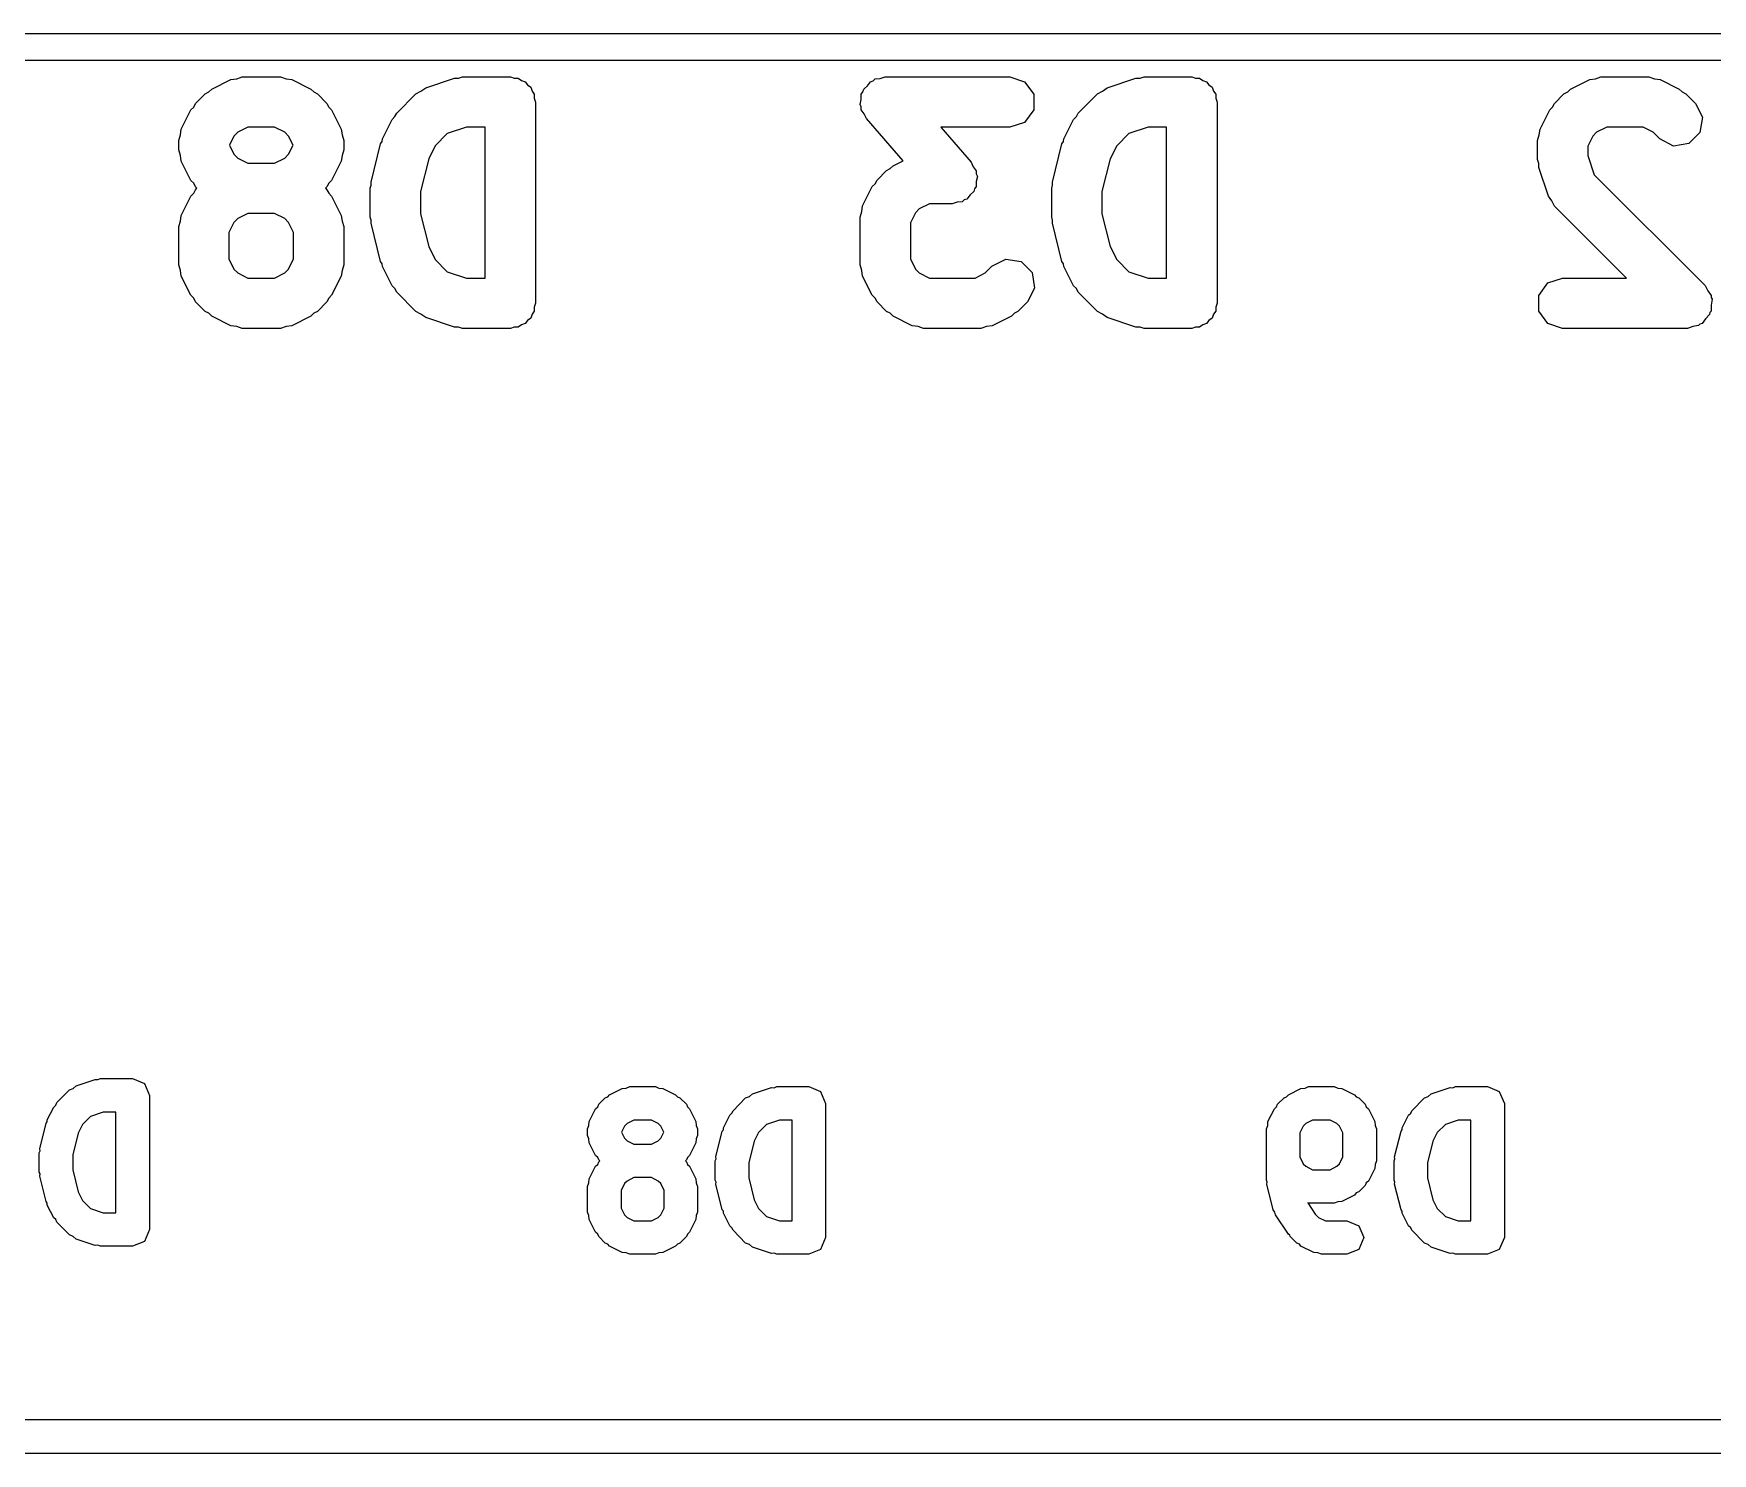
# Model space of a CAD drawing. Extents: x 111.8 to 137.4, y -130 to -95.3.
# Drawn here: x 117.83 to 124.09, y -100.64 to -95.35 of the extents above; entities that cross this region are included whole.
import ezdxf

# ---------------------------------------------------------------- set-up
doc = ezdxf.new("R2010")
doc.units = 0
doc.layers.add('BLACK', color=7, linetype='CONTINUOUS')

msp = doc.modelspace()

# ---------------------------------------------------------------- linework, layer by layer
at = {"layer": 'BLACK', "linetype": 'CONTINUOUS'}
for p, q in [((111.839, -95.346), (136.381, -95.346)), ((136.331, -95.446), (111.889, -95.446)), ((118.494, -95.5531), (118.565, -95.5174)), ((118.565, -95.5174), (118.587, -95.5142)), ((118.587, -95.5142), (118.607, -95.5075)), ((118.607, -95.5075), (118.75, -95.5075)), ((118.75, -95.5075), (118.771, -95.5142)), ((118.771, -95.5142), (118.792, -95.5174)), ((118.792, -95.5174), (118.863, -95.5531)), ((119.274, -95.5609), (119.292, -95.5481)), ((119.292, -95.5481), (119.399, -95.5123)), ((119.399, -95.5123), (119.414, -95.5122)), ((119.414, -95.5122), (119.429, -95.5075)), ((119.429, -95.5075), (119.607, -95.5075)), ((119.607, -95.5075), (119.621, -95.5121)), ((119.621, -95.5121), (119.636, -95.5121)), ((119.636, -95.5121), (119.648, -95.5209)), ((119.648, -95.5209), (119.662, -95.5254)), ((119.662, -95.5254), (119.671, -95.5375)), ((119.671, -95.5375), (119.683, -95.5462)), ((119.683, -95.5462), (119.688, -95.5603)), ((120.924, -95.5533), (120.938, -95.5408)), ((120.938, -95.5408), (120.949, -95.5254)), ((120.949, -95.5254), (120.959, -95.5221)), ((120.959, -95.5221), (120.967, -95.5151)), ((120.967, -95.5151), (120.986, -95.5134)), ((120.986, -95.5134), (121.004, -95.5075)), ((121.004, -95.5075), (121.469, -95.5075)), ((121.469, -95.5075), (121.524, -95.5254)), ((121.524, -95.5254), (121.558, -95.5723)), ((121.814, -95.5609), (121.832, -95.5481)), ((121.832, -95.5481), (121.939, -95.5123)), ((121.939, -95.5123), (121.954, -95.5122)), ((121.954, -95.5122), (121.969, -95.5075)), ((121.969, -95.5075), (122.147, -95.5075)), ((122.147, -95.5075), (122.161, -95.5121)), ((122.161, -95.5121), (122.176, -95.5121)), ((122.176, -95.5121), (122.188, -95.5209)), ((122.188, -95.5209), (122.202, -95.5254)), ((122.202, -95.5254), (122.211, -95.5375)), ((122.211, -95.5375), (122.223, -95.5462)), ((122.223, -95.5462), (122.228, -95.5603)), ((123.559, -95.5531), (123.63, -95.5174)), ((123.63, -95.5174), (123.652, -95.5142)), ((123.652, -95.5142), (123.672, -95.5075)), ((123.672, -95.5075), (123.851, -95.5075)), ((123.851, -95.5075), (123.871, -95.5142)), ((123.871, -95.5142), (123.893, -95.5174)), ((123.893, -95.5174), (123.964, -95.5531)), ((118.427, -95.62), (118.434, -95.6064)), ((118.434, -95.6064), (118.469, -95.5707)), ((118.469, -95.5707), (118.483, -95.5638)), ((118.483, -95.5638), (118.494, -95.5531)), ((118.863, -95.5531), (118.874, -95.5638)), ((118.874, -95.5638), (118.888, -95.5707)), ((118.888, -95.5707), (118.923, -95.6064)), ((118.923, -95.6064), (118.93, -95.62)), ((119.184, -95.6421), (119.255, -95.5707)), ((119.255, -95.5707), (119.274, -95.5609)), ((119.688, -95.5603), (119.696, -95.5723)), ((119.696, -95.5723), (119.696, -95.5872)), ((119.696, -95.5872), (119.701, -95.6013)), ((119.701, -95.6013), (119.701, -96.3513)), ((120.911, -95.6098), (120.915, -95.5913)), ((120.915, -95.6196), (120.911, -95.6098)), ((120.915, -95.5723), (120.921, -95.5637)), ((120.915, -95.5913), (120.915, -95.5723)), ((120.921, -95.5637), (120.924, -95.5533)), ((121.558, -95.5723), (121.558, -95.6303)), ((121.724, -95.6421), (121.795, -95.5707)), ((121.795, -95.5707), (121.814, -95.5609)), ((122.228, -95.5603), (122.236, -95.5723)), ((122.236, -95.5723), (122.236, -95.5872)), ((122.236, -95.5872), (122.241, -95.6013)), ((122.241, -95.6013), (122.241, -96.3513)), ((123.492, -95.62), (123.499, -95.6064)), ((123.499, -95.6064), (123.534, -95.5707)), ((123.534, -95.5707), (123.548, -95.5638)), ((123.548, -95.5638), (123.559, -95.5531)), ((123.964, -95.5531), (123.975, -95.5638)), ((123.975, -95.5638), (123.988, -95.5707)), ((123.988, -95.5707), (124.024, -95.6064)), ((124.024, -95.6064), (124.05, -95.658)), ((118.38, -95.7022), (118.416, -95.6308)), ((118.416, -95.6308), (118.427, -95.62)), ((118.93, -95.62), (118.941, -95.6308)), ((118.941, -95.6308), (118.977, -95.7022)), ((119.13, -95.7379), (119.166, -95.6665)), ((119.166, -95.6665), (119.177, -95.6557)), ((119.177, -95.6557), (119.184, -95.6421)), ((120.915, -95.6303), (120.915, -95.6196)), ((120.926, -95.6456), (120.915, -95.6303)), ((120.934, -95.663), (120.926, -95.6456)), ((121.071, -95.8201), (120.934, -95.663)), ((121.524, -95.6771), (121.469, -95.695)), ((121.558, -95.6303), (121.524, -95.6771)), ((121.67, -95.7379), (121.706, -95.6665)), ((121.706, -95.6665), (121.717, -95.6557)), ((121.717, -95.6557), (121.724, -95.6421)), ((123.445, -95.7022), (123.481, -95.6308)), ((123.481, -95.6308), (123.492, -95.62)), ((124.05, -95.658), (124.041, -95.7153)), ((118.371, -95.7441), (118.377, -95.7236)), ((118.377, -95.7236), (118.38, -95.7022)), ((118.577, -95.7282), (118.56, -95.762)), ((118.591, -95.714), (118.577, -95.7282)), ((118.629, -95.695), (118.591, -95.714)), ((118.728, -95.695), (118.629, -95.695)), ((118.766, -95.714), (118.728, -95.695)), ((118.78, -95.7282), (118.766, -95.714)), ((118.797, -95.762), (118.78, -95.7282)), ((118.977, -95.7022), (118.98, -95.7236)), ((118.98, -95.7236), (118.987, -95.7441)), ((119.129, -95.7483), (119.13, -95.7379)), ((119.372, -95.7189), (119.327, -95.764)), ((119.444, -95.695), (119.372, -95.7189)), ((119.513, -95.695), (119.444, -95.695)), ((119.513, -96.2575), (119.513, -95.695)), ((121.469, -95.695), (121.211, -95.695)), ((121.211, -95.695), (121.325, -95.8253)), ((121.669, -95.7483), (121.67, -95.7379)), ((121.912, -95.7189), (121.867, -95.764)), ((121.984, -95.695), (121.912, -95.7189)), ((122.053, -95.695), (121.984, -95.695)), ((122.053, -96.2575), (122.053, -95.695)), ((123.436, -95.7441), (123.442, -95.7236)), ((123.442, -95.7236), (123.445, -95.7022)), ((123.642, -95.7282), (123.623, -95.7663)), ((123.656, -95.714), (123.642, -95.7282)), ((123.694, -95.695), (123.656, -95.714)), ((123.829, -95.695), (123.694, -95.695)), ((123.867, -95.714), (123.829, -95.695)), ((123.892, -95.739), (123.867, -95.714)), ((123.943, -95.7653), (123.892, -95.739)), ((124.041, -95.7153), (124, -95.7562)), ((118.371, -95.7799), (118.371, -95.7441)), ((118.377, -95.8004), (118.371, -95.7799)), ((118.38, -95.8218), (118.377, -95.8004)), ((118.56, -95.762), (118.577, -95.7958)), ((118.577, -95.7958), (118.591, -95.81)), ((118.766, -95.81), (118.78, -95.7958)), ((118.78, -95.7958), (118.797, -95.762)), ((118.98, -95.8004), (118.977, -95.8218)), ((118.987, -95.7799), (118.98, -95.8004)), ((118.987, -95.7441), (118.987, -95.7799)), ((119.088, -95.9), (119.123, -95.7571)), ((119.123, -95.7571), (119.129, -95.7483)), ((119.327, -95.764), (119.303, -95.8126)), ((121.628, -95.9), (121.663, -95.7571)), ((121.663, -95.7571), (121.669, -95.7483)), ((121.867, -95.764), (121.843, -95.8126)), ((123.436, -95.8156), (123.436, -95.7441)), ((123.623, -95.7663), (123.623, -95.8004)), ((123.623, -95.8004), (123.647, -95.8721)), ((124, -95.7562), (123.943, -95.7653)), ((118.416, -95.8932), (118.38, -95.8218)), ((118.591, -95.81), (118.629, -95.829)), ((118.629, -95.829), (118.728, -95.829)), ((118.728, -95.829), (118.766, -95.81)), ((118.977, -95.8218), (118.941, -95.8932)), ((119.303, -95.8126), (119.272, -95.9343)), ((120.974, -95.8921), (121.009, -95.8564)), ((121.009, -95.8564), (121.023, -95.8495)), ((121.023, -95.8495), (121.034, -95.8389)), ((121.034, -95.8389), (121.071, -95.8201)), ((121.325, -95.8253), (121.332, -95.8427)), ((121.332, -95.8427), (121.343, -95.858)), ((121.343, -95.858), (121.343, -95.8687)), ((121.843, -95.8126), (121.812, -95.9343)), ((123.44, -95.83), (123.436, -95.8156)), ((123.44, -95.8452), (123.44, -95.83)), ((123.476, -95.9524), (123.44, -95.8452)), ((118.427, -95.904), (118.416, -95.8932)), ((118.434, -95.9176), (118.427, -95.904)), ((118.439, -95.9227), (118.434, -95.9176)), ((118.434, -95.9279), (118.439, -95.9227)), ((118.923, -95.9176), (118.918, -95.9227)), ((118.918, -95.9227), (118.923, -95.9279)), ((118.93, -95.904), (118.923, -95.9176)), ((118.941, -95.8932), (118.93, -95.904)), ((119.085, -95.9227), (119.088, -95.9116)), ((119.085, -96.0299), (119.085, -95.9227)), ((119.088, -95.9116), (119.088, -95.9)), ((120.92, -95.9879), (120.956, -95.9165)), ((120.956, -95.9165), (120.967, -95.9057)), ((120.967, -95.9057), (120.974, -95.8921)), ((121.337, -95.9246), (121.335, -95.935)), ((121.343, -95.916), (121.337, -95.9246)), ((121.343, -95.8687), (121.348, -95.8785)), ((121.348, -95.8785), (121.343, -95.897)), ((121.343, -95.897), (121.343, -95.916)), ((121.625, -95.9227), (121.628, -95.9116)), ((121.625, -96.0299), (121.625, -95.9227)), ((121.628, -95.9116), (121.628, -95.9)), ((123.647, -95.8721), (124.06, -96.285)), ((118.38, -96.0236), (118.416, -95.9522)), ((118.416, -95.9522), (118.427, -95.9414)), ((118.427, -95.9414), (118.434, -95.9279)), ((118.923, -95.9279), (118.93, -95.9414)), ((118.93, -95.9414), (118.941, -95.9522)), ((118.941, -95.9522), (118.977, -96.0236)), ((119.272, -95.9343), (119.272, -96.0183)), ((120.917, -96.0093), (120.92, -95.9879)), ((121.169, -95.9808), (121.131, -95.9998)), ((121.254, -95.9808), (121.169, -95.9808)), ((121.272, -95.9749), (121.254, -95.9808)), ((121.291, -95.9732), (121.272, -95.9749)), ((121.299, -95.9661), (121.291, -95.9732)), ((121.309, -95.9628), (121.299, -95.9661)), ((121.321, -95.9475), (121.309, -95.9628)), ((121.335, -95.935), (121.321, -95.9475)), ((121.812, -95.9343), (121.812, -96.0183)), ((123.489, -95.9697), (123.476, -95.9524)), ((123.499, -95.989), (123.489, -95.9697)), ((123.767, -96.2575), (123.499, -95.989)), ((118.371, -96.0656), (118.377, -96.045)), ((118.377, -96.045), (118.38, -96.0236)), ((118.577, -96.0497), (118.558, -96.0877)), ((118.591, -96.0355), (118.577, -96.0497)), ((118.629, -96.0165), (118.591, -96.0355)), ((118.728, -96.0165), (118.629, -96.0165)), ((118.766, -96.0355), (118.728, -96.0165)), ((118.78, -96.0497), (118.766, -96.0355)), ((118.799, -96.0877), (118.78, -96.0497)), ((118.977, -96.0236), (118.98, -96.045)), ((118.98, -96.045), (118.987, -96.0656)), ((119.088, -96.041), (119.085, -96.0299)), ((119.088, -96.0526), (119.088, -96.041)), ((119.123, -96.1955), (119.088, -96.0526)), ((119.272, -96.0183), (119.303, -96.14)), ((120.911, -96.0299), (120.917, -96.0093)), ((120.911, -96.2084), (120.911, -96.0299)), ((121.117, -96.014), (121.098, -96.052)), ((121.098, -96.052), (121.098, -96.1863)), ((121.131, -95.9998), (121.117, -96.014)), ((121.628, -96.041), (121.625, -96.0299)), ((121.628, -96.0526), (121.628, -96.041)), ((121.663, -96.1955), (121.628, -96.0526)), ((121.812, -96.0183), (121.843, -96.14)), ((118.371, -96.2084), (118.371, -96.0656)), ((118.558, -96.0877), (118.558, -96.1863)), ((118.799, -96.1863), (118.799, -96.0877)), ((118.987, -96.0656), (118.987, -96.2084)), ((119.303, -96.14), (119.327, -96.1886)), ((121.843, -96.14), (121.867, -96.1886)), ((118.377, -96.229), (118.371, -96.2084)), ((118.38, -96.2504), (118.377, -96.229)), ((118.558, -96.1863), (118.577, -96.2243)), ((118.577, -96.2243), (118.591, -96.2385)), ((118.591, -96.2385), (118.629, -96.2575)), ((118.728, -96.2575), (118.766, -96.2385)), ((118.766, -96.2385), (118.78, -96.2243)), ((118.78, -96.2243), (118.799, -96.1863)), ((118.98, -96.229), (118.977, -96.2504)), ((118.987, -96.2084), (118.98, -96.229)), ((119.129, -96.2043), (119.123, -96.1955)), ((119.13, -96.2146), (119.129, -96.2043)), ((119.166, -96.2861), (119.13, -96.2146)), ((119.327, -96.1886), (119.372, -96.2336)), ((119.372, -96.2336), (119.444, -96.2575)), ((120.917, -96.229), (120.911, -96.2084)), ((120.92, -96.2504), (120.917, -96.229)), ((121.098, -96.1863), (121.117, -96.2243)), ((121.117, -96.2243), (121.131, -96.2385)), ((121.131, -96.2385), (121.169, -96.2575)), ((121.339, -96.2575), (121.377, -96.2385)), ((121.377, -96.2385), (121.402, -96.2136)), ((121.402, -96.2136), (121.454, -96.1873)), ((121.454, -96.1873), (121.511, -96.1963)), ((121.511, -96.1963), (121.552, -96.2373)), ((121.552, -96.2373), (121.561, -96.2945)), ((121.669, -96.2043), (121.663, -96.1955)), ((121.67, -96.2146), (121.669, -96.2043)), ((121.706, -96.2861), (121.67, -96.2146)), ((121.867, -96.1886), (121.912, -96.2336)), ((121.912, -96.2336), (121.984, -96.2575)), ((118.416, -96.3218), (118.38, -96.2504)), ((118.629, -96.2575), (118.728, -96.2575)), ((118.977, -96.2504), (118.941, -96.3218)), ((119.177, -96.2969), (119.166, -96.2861)), ((119.184, -96.3104), (119.177, -96.2969)), ((119.444, -96.2575), (119.513, -96.2575)), ((120.956, -96.3218), (120.92, -96.2504)), ((121.169, -96.2575), (121.339, -96.2575)), ((121.561, -96.2945), (121.535, -96.3461)), ((121.717, -96.2969), (121.706, -96.2861)), ((121.724, -96.3104), (121.717, -96.2969)), ((121.984, -96.2575), (122.053, -96.2575)), ((123.44, -96.3223), (123.474, -96.2754)), ((123.474, -96.2754), (123.529, -96.2575)), ((123.529, -96.2575), (123.767, -96.2575)), ((124.06, -96.285), (124.07, -96.3046)), ((118.427, -96.3326), (118.416, -96.3218)), ((118.434, -96.3461), (118.427, -96.3326)), ((118.469, -96.3819), (118.434, -96.3461)), ((118.923, -96.3461), (118.888, -96.3819)), ((118.93, -96.3326), (118.923, -96.3461)), ((118.941, -96.3218), (118.93, -96.3326)), ((119.255, -96.3819), (119.184, -96.3104)), ((119.701, -96.3513), (119.696, -96.3654)), ((119.696, -96.3654), (119.696, -96.3803)), ((120.967, -96.3326), (120.956, -96.3218)), ((120.974, -96.3461), (120.967, -96.3326)), ((121.009, -96.3819), (120.974, -96.3461)), ((121.535, -96.3461), (121.499, -96.3819)), ((121.795, -96.3819), (121.724, -96.3104)), ((122.241, -96.3513), (122.236, -96.3654)), ((122.236, -96.3654), (122.236, -96.3803)), ((123.44, -96.3803), (123.44, -96.3223)), ((124.07, -96.3046), (124.083, -96.3223)), ((124.083, -96.3223), (124.083, -96.3299)), ((124.083, -96.3299), (124.086, -96.3366)), ((124.086, -96.3366), (124.083, -96.3583)), ((124.083, -96.3583), (124.083, -96.3803)), ((118.483, -96.3888), (118.469, -96.3819)), ((118.494, -96.3994), (118.483, -96.3888)), ((118.565, -96.4351), (118.494, -96.3994)), ((118.863, -96.3994), (118.792, -96.4351)), ((118.874, -96.3888), (118.863, -96.3994)), ((118.888, -96.3819), (118.874, -96.3888)), ((119.274, -96.3917), (119.255, -96.3819)), ((119.292, -96.4045), (119.274, -96.3917)), ((119.399, -96.4402), (119.292, -96.4045)), ((119.662, -96.4271), (119.648, -96.4317)), ((119.671, -96.4151), (119.662, -96.4271)), ((119.683, -96.4064), (119.671, -96.4151)), ((119.688, -96.3923), (119.683, -96.4064)), ((119.696, -96.3803), (119.688, -96.3923)), ((121.023, -96.3888), (121.009, -96.3819)), ((121.034, -96.3994), (121.023, -96.3888)), ((121.105, -96.4351), (121.034, -96.3994)), ((121.475, -96.3994), (121.403, -96.4351)), ((121.486, -96.3888), (121.475, -96.3994)), ((121.499, -96.3819), (121.486, -96.3888)), ((121.814, -96.3917), (121.795, -96.3819)), ((121.832, -96.4045), (121.814, -96.3917)), ((121.939, -96.4402), (121.832, -96.4045)), ((122.202, -96.4271), (122.188, -96.4317)), ((122.211, -96.4151), (122.202, -96.4271)), ((122.223, -96.4064), (122.211, -96.4151)), ((122.228, -96.3923), (122.223, -96.4064)), ((122.236, -96.3803), (122.228, -96.3923)), ((123.474, -96.4271), (123.44, -96.3803)), ((123.529, -96.445), (123.474, -96.4271)), ((124.049, -96.4271), (124.041, -96.4295)), ((124.062, -96.4094), (124.049, -96.4271)), ((124.077, -96.3938), (124.062, -96.4094)), ((124.078, -96.3864), (124.077, -96.3938)), ((124.083, -96.3803), (124.078, -96.3864)), ((118.587, -96.4384), (118.565, -96.4351)), ((118.607, -96.445), (118.587, -96.4384)), ((118.75, -96.445), (118.607, -96.445)), ((118.771, -96.4384), (118.75, -96.445)), ((118.792, -96.4351), (118.771, -96.4384)), ((119.414, -96.4403), (119.399, -96.4402)), ((119.429, -96.445), (119.414, -96.4403)), ((119.607, -96.445), (119.429, -96.445)), ((119.621, -96.4404), (119.607, -96.445)), ((119.636, -96.4404), (119.621, -96.4404)), ((119.648, -96.4317), (119.636, -96.4404)), ((121.127, -96.4384), (121.105, -96.4351)), ((121.147, -96.445), (121.127, -96.4384)), ((121.361, -96.445), (121.147, -96.445)), ((121.382, -96.4384), (121.361, -96.445)), ((121.403, -96.4351), (121.382, -96.4384)), ((121.954, -96.4403), (121.939, -96.4402)), ((121.969, -96.445), (121.954, -96.4403)), ((122.147, -96.445), (121.969, -96.445)), ((122.161, -96.4404), (122.147, -96.445)), ((122.176, -96.4404), (122.161, -96.4404)), ((122.188, -96.4317), (122.176, -96.4404)), ((123.994, -96.445), (123.529, -96.445)), ((124.014, -96.4383), (123.994, -96.445)), ((124.036, -96.4348), (124.014, -96.4383)), ((124.041, -96.4295), (124.036, -96.4348)), ((118.07, -99.2456), (118.08, -99.2417)), ((118.08, -99.2417), (118.199, -99.2417)), ((118.199, -99.2417), (118.243, -99.26)), ((117.917, -99.3314), (117.964, -99.2838)), ((117.964, -99.2838), (117.978, -99.2782)), ((117.978, -99.2782), (117.989, -99.2687)), ((117.989, -99.2687), (118.06, -99.2449)), ((118.06, -99.2449), (118.07, -99.2456)), ((118.243, -99.26), (118.262, -99.3042)), ((118.262, -99.3042), (118.262, -99.8042)), ((119.97, -99.3099), (119.977, -99.3021)), ((119.977, -99.3021), (120.024, -99.2783)), ((120.024, -99.2783), (120.039, -99.2773)), ((120.039, -99.2773), (120.052, -99.2717)), ((120.052, -99.2717), (120.148, -99.2717)), ((120.148, -99.2717), (120.161, -99.2773)), ((120.161, -99.2773), (120.176, -99.2783)), ((120.176, -99.2783), (120.223, -99.3021)), ((120.223, -99.3021), (120.23, -99.3099)), ((120.498, -99.3082), (120.509, -99.2987)), ((120.509, -99.2987), (120.58, -99.2749)), ((120.58, -99.2749), (120.59, -99.2756)), ((120.59, -99.2756), (120.6, -99.2717)), ((120.6, -99.2717), (120.719, -99.2717)), ((120.719, -99.2717), (120.763, -99.29)), ((120.763, -99.29), (120.782, -99.3342)), ((122.5, -99.3099), (122.507, -99.3021)), ((122.507, -99.3021), (122.554, -99.2783)), ((122.554, -99.2783), (122.569, -99.2773)), ((122.569, -99.2773), (122.582, -99.2717)), ((122.582, -99.2717), (122.678, -99.2717)), ((122.678, -99.2717), (122.691, -99.2773)), ((122.691, -99.2773), (122.706, -99.2783)), ((122.706, -99.2783), (122.753, -99.3021)), ((122.753, -99.3021), (122.76, -99.3099)), ((123.028, -99.3082), (123.039, -99.2987)), ((123.039, -99.2987), (123.11, -99.2749)), ((123.11, -99.2749), (123.12, -99.2756)), ((123.12, -99.2756), (123.13, -99.2717)), ((123.13, -99.2717), (123.249, -99.2717)), ((123.249, -99.2717), (123.293, -99.29)), ((123.293, -99.29), (123.312, -99.3342)), ((117.881, -99.3953), (117.905, -99.3477)), ((117.905, -99.3477), (117.913, -99.3409)), ((117.913, -99.3409), (117.917, -99.3314)), ((118.09, -99.3667), (118.042, -99.3826)), ((118.137, -99.3667), (118.09, -99.3667)), ((118.137, -99.7417), (118.137, -99.3667)), ((119.901, -99.4015), (119.925, -99.3539)), ((119.925, -99.3539), (119.933, -99.3471)), ((119.933, -99.3471), (119.937, -99.3376)), ((119.937, -99.3376), (119.961, -99.3138)), ((119.961, -99.3138), (119.97, -99.3099)), ((120.23, -99.3099), (120.239, -99.3138)), ((120.239, -99.3138), (120.263, -99.3376)), ((120.263, -99.3376), (120.267, -99.3471)), ((120.267, -99.3471), (120.275, -99.3539)), ((120.275, -99.3539), (120.299, -99.4015)), ((120.433, -99.3709), (120.437, -99.3614)), ((120.437, -99.3614), (120.484, -99.3138)), ((120.484, -99.3138), (120.498, -99.3082)), ((120.782, -99.3342), (120.782, -99.8342)), ((122.431, -99.4015), (122.455, -99.3539)), ((122.455, -99.3539), (122.463, -99.3471)), ((122.463, -99.3471), (122.467, -99.3376)), ((122.467, -99.3376), (122.491, -99.3138)), ((122.491, -99.3138), (122.5, -99.3099)), ((122.76, -99.3099), (122.769, -99.3138)), ((122.769, -99.3138), (122.793, -99.3376)), ((122.793, -99.3376), (122.797, -99.3471)), ((122.797, -99.3471), (122.805, -99.3539)), ((122.805, -99.3539), (122.829, -99.4015)), ((122.963, -99.3709), (122.967, -99.3614)), ((122.967, -99.3614), (123.014, -99.3138)), ((123.014, -99.3138), (123.028, -99.3082)), ((123.312, -99.3342), (123.312, -99.8342)), ((117.853, -99.5033), (117.877, -99.4081)), ((117.877, -99.4081), (117.881, -99.4024)), ((117.881, -99.4024), (117.881, -99.3953)), ((118.012, -99.4126), (117.996, -99.4451)), ((118.042, -99.3826), (118.012, -99.4126)), ((119.895, -99.4294), (119.9, -99.416)), ((119.895, -99.4532), (119.895, -99.4294)), ((119.9, -99.416), (119.901, -99.4015)), ((120.032, -99.4188), (120.021, -99.4413)), ((120.042, -99.4094), (120.032, -99.4188)), ((120.067, -99.3967), (120.042, -99.4094)), ((120.133, -99.3967), (120.067, -99.3967)), ((120.158, -99.4094), (120.133, -99.3967)), ((120.168, -99.4188), (120.158, -99.4094)), ((120.179, -99.4413), (120.168, -99.4188)), ((120.299, -99.4015), (120.3, -99.416)), ((120.3, -99.416), (120.305, -99.4294)), ((120.305, -99.4294), (120.305, -99.4532)), ((120.401, -99.4253), (120.425, -99.3777)), ((120.401, -99.4324), (120.401, -99.4253)), ((120.425, -99.3777), (120.433, -99.3709)), ((120.562, -99.4126), (120.532, -99.4426)), ((120.61, -99.3967), (120.562, -99.4126)), ((120.657, -99.3967), (120.61, -99.3967)), ((120.657, -99.7717), (120.657, -99.3967)), ((122.425, -99.4294), (122.43, -99.416)), ((122.425, -99.6199), (122.425, -99.4294)), ((122.43, -99.416), (122.431, -99.4015)), ((122.562, -99.4188), (122.55, -99.4442)), ((122.572, -99.4094), (122.562, -99.4188)), ((122.597, -99.3967), (122.572, -99.4094)), ((122.663, -99.3967), (122.597, -99.3967)), ((122.688, -99.4094), (122.663, -99.3967)), ((122.698, -99.4188), (122.688, -99.4094)), ((122.71, -99.4442), (122.698, -99.4188)), ((122.829, -99.4015), (122.83, -99.416)), ((122.83, -99.416), (122.835, -99.4294)), ((122.835, -99.4294), (122.835, -99.5485)), ((122.931, -99.4253), (122.955, -99.3777)), ((122.931, -99.4324), (122.931, -99.4253)), ((122.955, -99.3777), (122.963, -99.3709)), ((123.092, -99.4126), (123.062, -99.4426)), ((123.14, -99.3967), (123.092, -99.4126)), ((123.187, -99.3967), (123.14, -99.3967)), ((123.187, -99.7717), (123.187, -99.3967)), ((117.996, -99.4451), (117.976, -99.5262)), ((119.9, -99.4667), (119.895, -99.4532)), ((119.901, -99.4812), (119.9, -99.4667)), ((119.925, -99.5288), (119.901, -99.4812)), ((120.021, -99.4413), (120.032, -99.4638)), ((120.032, -99.4638), (120.042, -99.4733)), ((120.042, -99.4733), (120.067, -99.486)), ((120.067, -99.486), (120.133, -99.486)), ((120.133, -99.486), (120.158, -99.4733)), ((120.158, -99.4733), (120.168, -99.4638)), ((120.168, -99.4638), (120.179, -99.4413)), ((120.299, -99.4812), (120.275, -99.5288)), ((120.3, -99.4667), (120.299, -99.4812)), ((120.305, -99.4532), (120.3, -99.4667)), ((120.373, -99.5333), (120.397, -99.4381)), ((120.397, -99.4381), (120.401, -99.4324)), ((120.516, -99.4751), (120.496, -99.5562)), ((120.532, -99.4426), (120.516, -99.4751)), ((122.55, -99.4442), (122.55, -99.5337)), ((122.71, -99.5337), (122.71, -99.4442)), ((122.903, -99.5333), (122.927, -99.4381)), ((122.927, -99.4381), (122.931, -99.4324)), ((123.046, -99.4751), (123.026, -99.5562)), ((123.062, -99.4426), (123.046, -99.4751)), ((117.851, -99.5185), (117.854, -99.5112)), ((117.851, -99.5899), (117.851, -99.5185)), ((117.854, -99.5112), (117.853, -99.5033)), ((117.976, -99.5262), (117.976, -99.5822)), ((119.933, -99.5355), (119.925, -99.5288)), ((119.937, -99.5451), (119.933, -99.5355)), ((119.933, -99.5614), (119.937, -99.5519)), ((119.94, -99.5485), (119.937, -99.5451)), ((119.937, -99.5519), (119.94, -99.5485)), ((120.263, -99.5451), (120.26, -99.5485)), ((120.26, -99.5485), (120.263, -99.5519)), ((120.267, -99.5355), (120.263, -99.5451)), ((120.263, -99.5519), (120.267, -99.5614)), ((120.275, -99.5288), (120.267, -99.5355)), ((120.371, -99.5485), (120.374, -99.5412)), ((120.371, -99.6199), (120.371, -99.5485)), ((120.374, -99.5412), (120.373, -99.5333)), ((120.496, -99.5562), (120.496, -99.6122)), ((122.55, -99.5337), (122.562, -99.5591)), ((122.698, -99.5591), (122.71, -99.5337)), ((122.835, -99.5485), (122.83, -99.5619)), ((122.901, -99.5485), (122.904, -99.5412)), ((122.901, -99.6199), (122.901, -99.5485)), ((122.904, -99.5412), (122.903, -99.5333)), ((123.026, -99.5562), (123.026, -99.6122)), ((117.854, -99.5972), (117.851, -99.5899)), ((117.853, -99.6051), (117.854, -99.5972)), ((117.877, -99.7003), (117.853, -99.6051)), ((117.976, -99.5822), (117.996, -99.6633)), ((119.9, -99.6303), (119.901, -99.6158)), ((119.901, -99.6158), (119.925, -99.5681)), ((119.925, -99.5681), (119.933, -99.5614)), ((120.067, -99.611), (120.042, -99.6237)), ((120.133, -99.611), (120.067, -99.611)), ((120.158, -99.6237), (120.133, -99.611)), ((120.267, -99.5614), (120.275, -99.5681)), ((120.275, -99.5681), (120.299, -99.6158)), ((120.299, -99.6158), (120.3, -99.6303)), ((120.496, -99.6122), (120.516, -99.6933)), ((122.562, -99.5591), (122.572, -99.5685)), ((122.572, -99.5685), (122.597, -99.5812)), ((122.597, -99.5812), (122.663, -99.5812)), ((122.663, -99.5812), (122.688, -99.5685)), ((122.688, -99.5685), (122.698, -99.5591)), ((122.829, -99.5764), (122.805, -99.624)), ((122.83, -99.5619), (122.829, -99.5764)), ((123.026, -99.6122), (123.046, -99.6933)), ((117.996, -99.6633), (118.012, -99.6957)), ((119.895, -99.6437), (119.9, -99.6303)), ((119.895, -99.739), (119.895, -99.6437)), ((120.032, -99.6331), (120.02, -99.6585)), ((120.02, -99.6585), (120.02, -99.7242)), ((120.042, -99.6237), (120.032, -99.6331)), ((120.168, -99.6331), (120.158, -99.6237)), ((120.18, -99.6585), (120.168, -99.6331)), ((120.18, -99.7242), (120.18, -99.6585)), ((120.3, -99.6303), (120.305, -99.6437)), ((120.305, -99.6437), (120.305, -99.739)), ((120.374, -99.6272), (120.371, -99.6199)), ((120.373, -99.6351), (120.374, -99.6272)), ((120.397, -99.7303), (120.373, -99.6351)), ((122.428, -99.6272), (122.425, -99.6199)), ((122.427, -99.6351), (122.428, -99.6272)), ((122.45, -99.7303), (122.427, -99.6351)), ((122.753, -99.6758), (122.706, -99.6996)), ((122.76, -99.668), (122.753, -99.6758)), ((122.769, -99.6641), (122.76, -99.668)), ((122.793, -99.6403), (122.769, -99.6641)), ((122.797, -99.6308), (122.793, -99.6403)), ((122.805, -99.624), (122.797, -99.6308)), ((122.904, -99.6272), (122.901, -99.6199)), ((122.903, -99.6351), (122.904, -99.6272)), ((122.927, -99.7303), (122.903, -99.6351)), ((117.881, -99.706), (117.877, -99.7003)), ((117.881, -99.7131), (117.881, -99.706)), ((117.905, -99.7607), (117.881, -99.7131)), ((118.012, -99.6957), (118.042, -99.7258)), ((118.042, -99.7258), (118.09, -99.7417)), ((118.09, -99.7417), (118.137, -99.7417)), ((119.9, -99.7524), (119.895, -99.739)), ((120.02, -99.7242), (120.032, -99.7495)), ((120.168, -99.7495), (120.18, -99.7242)), ((120.305, -99.739), (120.3, -99.7524)), ((120.401, -99.736), (120.397, -99.7303)), ((120.401, -99.7431), (120.401, -99.736)), ((120.425, -99.7907), (120.401, -99.7431)), ((120.516, -99.6933), (120.532, -99.7257)), ((120.532, -99.7257), (120.562, -99.7558)), ((122.457, -99.7391), (122.45, -99.7303)), ((122.459, -99.7498), (122.457, -99.7391)), ((122.582, -99.7062), (122.579, -99.7049)), ((122.579, -99.7049), (122.607, -99.7468)), ((122.678, -99.7062), (122.582, -99.7062)), ((122.691, -99.7006), (122.678, -99.7062)), ((122.706, -99.6996), (122.691, -99.7006)), ((122.931, -99.736), (122.927, -99.7303)), ((122.931, -99.7431), (122.931, -99.736)), ((122.955, -99.7907), (122.931, -99.7431)), ((123.046, -99.6933), (123.062, -99.7257)), ((123.062, -99.7257), (123.092, -99.7558)), ((117.913, -99.7675), (117.905, -99.7607)), ((117.917, -99.777), (117.913, -99.7675)), ((117.964, -99.8246), (117.917, -99.777)), ((118.262, -99.8042), (118.243, -99.8484)), ((119.901, -99.7669), (119.9, -99.7524)), ((119.925, -99.8145), (119.901, -99.7669)), ((120.032, -99.7495), (120.042, -99.759)), ((120.042, -99.759), (120.067, -99.7717)), ((120.067, -99.7717), (120.133, -99.7717)), ((120.133, -99.7717), (120.158, -99.759)), ((120.158, -99.759), (120.168, -99.7495)), ((120.299, -99.7669), (120.275, -99.8145)), ((120.3, -99.7524), (120.299, -99.7669)), ((120.433, -99.7975), (120.425, -99.7907)), ((120.437, -99.807), (120.433, -99.7975)), ((120.484, -99.8546), (120.437, -99.807)), ((120.562, -99.7558), (120.61, -99.7717)), ((120.61, -99.7717), (120.657, -99.7717)), ((122.507, -99.8212), (122.459, -99.7498)), ((122.607, -99.7468), (122.619, -99.759)), ((122.619, -99.759), (122.645, -99.7717)), ((122.645, -99.7717), (122.725, -99.7717)), ((122.725, -99.7717), (122.769, -99.79)), ((122.769, -99.79), (122.788, -99.8342)), ((122.963, -99.7975), (122.955, -99.7907)), ((122.967, -99.807), (122.963, -99.7975)), ((123.014, -99.8546), (122.967, -99.807)), ((123.092, -99.7558), (123.14, -99.7717)), ((123.14, -99.7717), (123.187, -99.7717)), ((117.978, -99.8301), (117.964, -99.8246)), ((117.989, -99.8397), (117.978, -99.8301)), ((118.06, -99.8635), (117.989, -99.8397)), ((118.07, -99.8628), (118.06, -99.8635)), ((118.08, -99.8667), (118.07, -99.8628)), ((118.199, -99.8667), (118.08, -99.8667)), ((118.243, -99.8484), (118.199, -99.8667)), ((119.933, -99.8213), (119.925, -99.8145)), ((119.937, -99.8308), (119.933, -99.8213)), ((119.961, -99.8546), (119.937, -99.8308)), ((119.97, -99.8585), (119.961, -99.8546)), ((119.977, -99.8663), (119.97, -99.8585)), ((120.024, -99.8901), (119.977, -99.8663)), ((120.223, -99.8663), (120.176, -99.8901)), ((120.23, -99.8585), (120.223, -99.8663)), ((120.239, -99.8546), (120.23, -99.8585)), ((120.263, -99.8308), (120.239, -99.8546)), ((120.267, -99.8213), (120.263, -99.8308)), ((120.275, -99.8145), (120.267, -99.8213)), ((120.498, -99.8601), (120.484, -99.8546)), ((120.509, -99.8697), (120.498, -99.8601)), ((120.58, -99.8935), (120.509, -99.8697)), ((120.782, -99.8342), (120.763, -99.8784)), ((122.512, -99.8248), (122.507, -99.8212)), ((122.514, -99.8308), (122.512, -99.8248)), ((122.538, -99.8546), (122.514, -99.8308)), ((122.548, -99.8585), (122.538, -99.8546)), ((122.554, -99.8663), (122.548, -99.8585)), ((122.602, -99.8901), (122.554, -99.8663)), ((122.788, -99.8342), (122.769, -99.8784)), ((123.028, -99.8601), (123.014, -99.8546)), ((123.039, -99.8697), (123.028, -99.8601)), ((123.11, -99.8935), (123.039, -99.8697)), ((123.312, -99.8342), (123.293, -99.8784)), ((120.039, -99.8911), (120.024, -99.8901)), ((120.052, -99.8967), (120.039, -99.8911)), ((120.148, -99.8967), (120.052, -99.8967)), ((120.161, -99.8911), (120.148, -99.8967)), ((120.176, -99.8901), (120.161, -99.8911)), ((120.59, -99.8928), (120.58, -99.8935)), ((120.6, -99.8967), (120.59, -99.8928)), ((120.719, -99.8967), (120.6, -99.8967)), ((120.763, -99.8784), (120.719, -99.8967)), ((122.617, -99.8911), (122.602, -99.8901)), ((122.63, -99.8967), (122.617, -99.8911)), ((122.725, -99.8967), (122.63, -99.8967)), ((122.769, -99.8784), (122.725, -99.8967)), ((123.12, -99.8928), (123.11, -99.8935)), ((123.13, -99.8967), (123.12, -99.8928)), ((123.249, -99.8967), (123.13, -99.8967)), ((123.293, -99.8784), (123.249, -99.8967)), ((114.942, -100.512), (135.94, -100.512)), ((135.876, -100.639), (115.005, -100.639))]:
    msp.add_line(p, q, dxfattribs=at)

doc.saveas('drawing.dxf')
